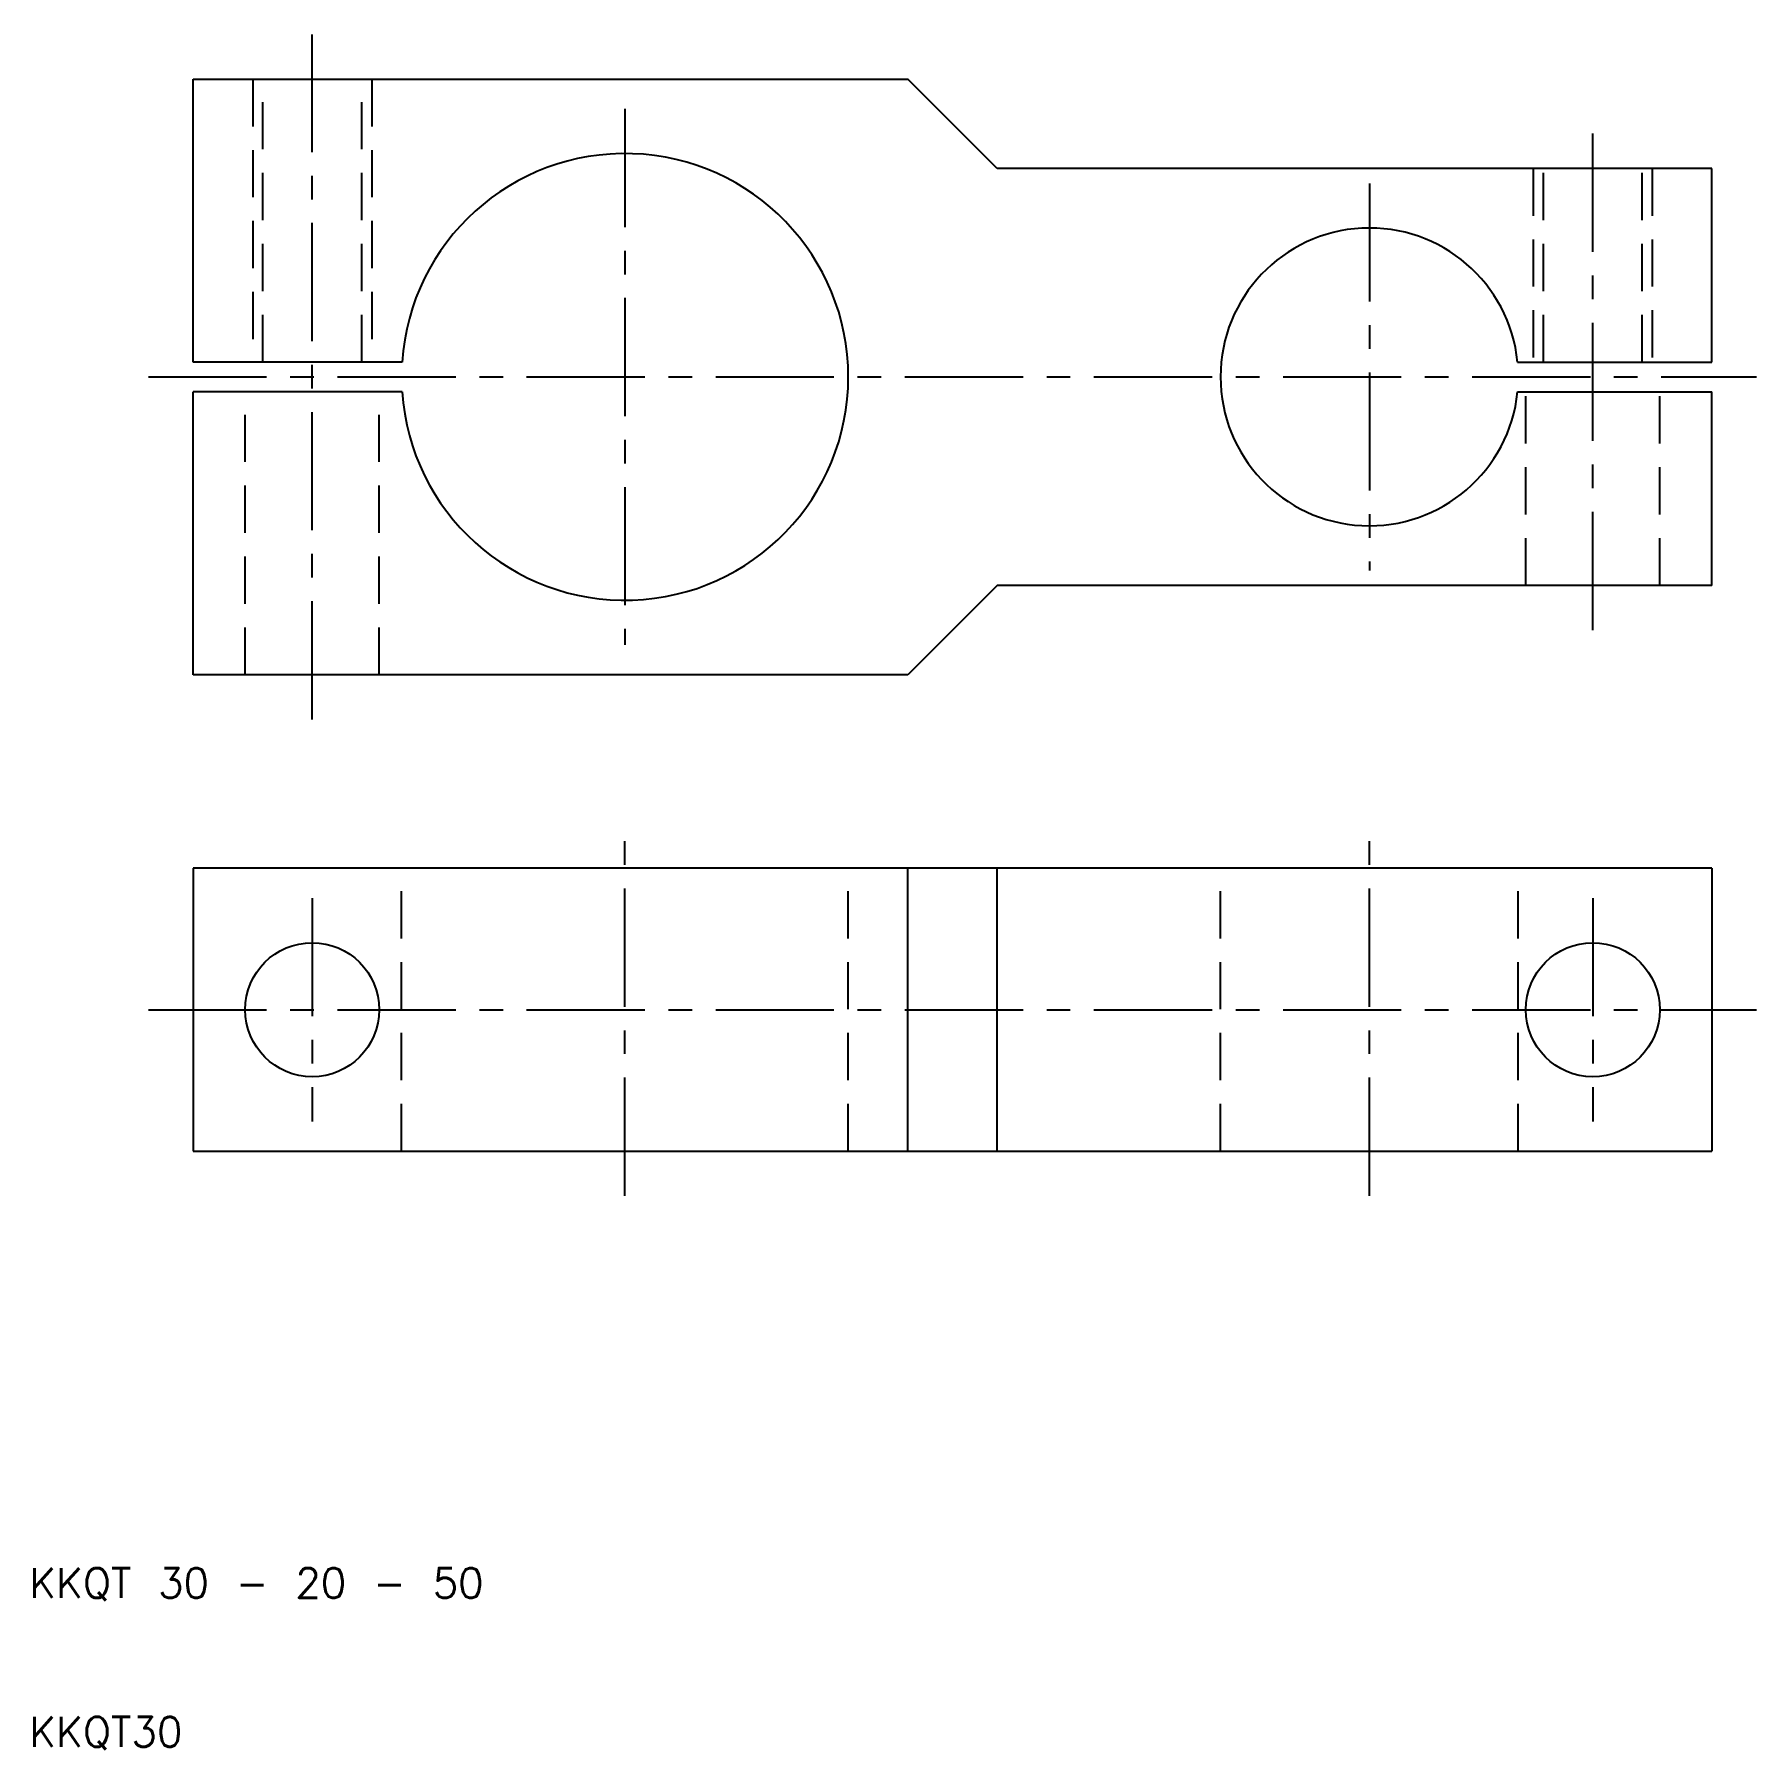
# Model space of a CAD drawing. Extents: x 10 to 126, y 10 to 125.
import ezdxf

# ---------------------------------------------------------------- set-up
doc = ezdxf.new("R2010")
doc.units = 0
doc.header["$LTSCALE"] = 0.25
doc.linetypes.add('CENTER', pattern=[50.8, 31.75, -6.35, 6.35, -6.35])
doc.linetypes.add('DASHED', pattern=[19.05, 12.7, -6.35])
doc.layers.get('0').update_dxf_attribs({"linetype": 'CONTINUOUS'})
doc.layers.add('CENTER', color=1, linetype='CENTER')
doc.styles.get("Standard").update_dxf_attribs({"font": 'txt.shx', "bigfont": 'extfont.shx'})

msp = doc.modelspace()

# ---------------------------------------------------------------- linework, layer by layer
for p, q in [((21, 122), (69, 122)), ((21, 103), (21, 122)), ((75, 116), (69, 122)), ((123, 116), (75, 116)), ((123, 103), (123, 116)), ((35.03, 103), (21, 103)), ((109.95, 103), (123, 103)), ((35.03, 101), (21, 101)), ((21, 82), (21, 101)), ((109.95, 101), (123, 101)), ((123, 88), (123, 101)), ((75, 88), (69, 82)), ((123, 88), (75, 88)), ((69, 82), (21, 82)), ((123, 69), (21, 69)), ((21, 69), (21, 50)), ((69, 50), (69, 69)), ((75, 50), (75, 69)), ((123, 69), (123, 50)), ((21, 50), (123, 50))]:
    msp.add_line(p, q)
at = {"color": 3, "linetype": 'DASHED'}
for p, q in [((25, 122), (25, 103)), ((25.68, 103), (25.68, 122)), ((32.32, 103), (32.32, 122)), ((33, 122), (33, 103)), ((111, 116), (111, 103)), ((111.68, 103), (111.68, 116)), ((118.32, 103), (118.32, 116)), ((119, 116), (119, 103)), ((24.5, 82), (24.5, 101)), ((33.5, 82), (33.5, 101)), ((110.5, 88), (110.5, 101)), ((119.5, 88), (119.5, 101)), ((35, 50), (35, 69)), ((65, 50), (65, 69)), ((90, 50), (90, 69)), ((110, 50), (110, 69))]:
    msp.add_line(p, q, dxfattribs=at)
for centre in [(29, 59.5), (115, 59.5)]:
    msp.add_circle(centre, 4.5)
for centre, radius, start, end in [((50, 102), 15, 183.8226, 176.1774), ((100, 102), 10, 5.7392, 354.2608)]:
    msp.add_arc(centre, radius, start, end)
at = {"layer": 'CENTER', "color": 1, "linetype": 'CENTER'}
for p, q in [((29, 79), (29, 125)), ((50, 120), (50, 84)), ((115, 85), (115, 119)), ((100, 115), (100, 89)), ((18, 102), (126, 102)), ((50, 47), (50, 72)), ((100, 47), (100, 72)), ((29, 67), (29, 52)), ((115, 67), (115, 52)), ((18, 59.5), (126, 59.5))]:
    msp.add_line(p, q, dxfattribs=at)

# ---------------------------------------------------------------- texts
for s, p in [('KKQT 30 - 20 - 50', (10, 20)), ('KKQT30', (10, 10))]:
    msp.add_text(s, height=2).set_placement(p)

doc.saveas('drawing.dxf')
